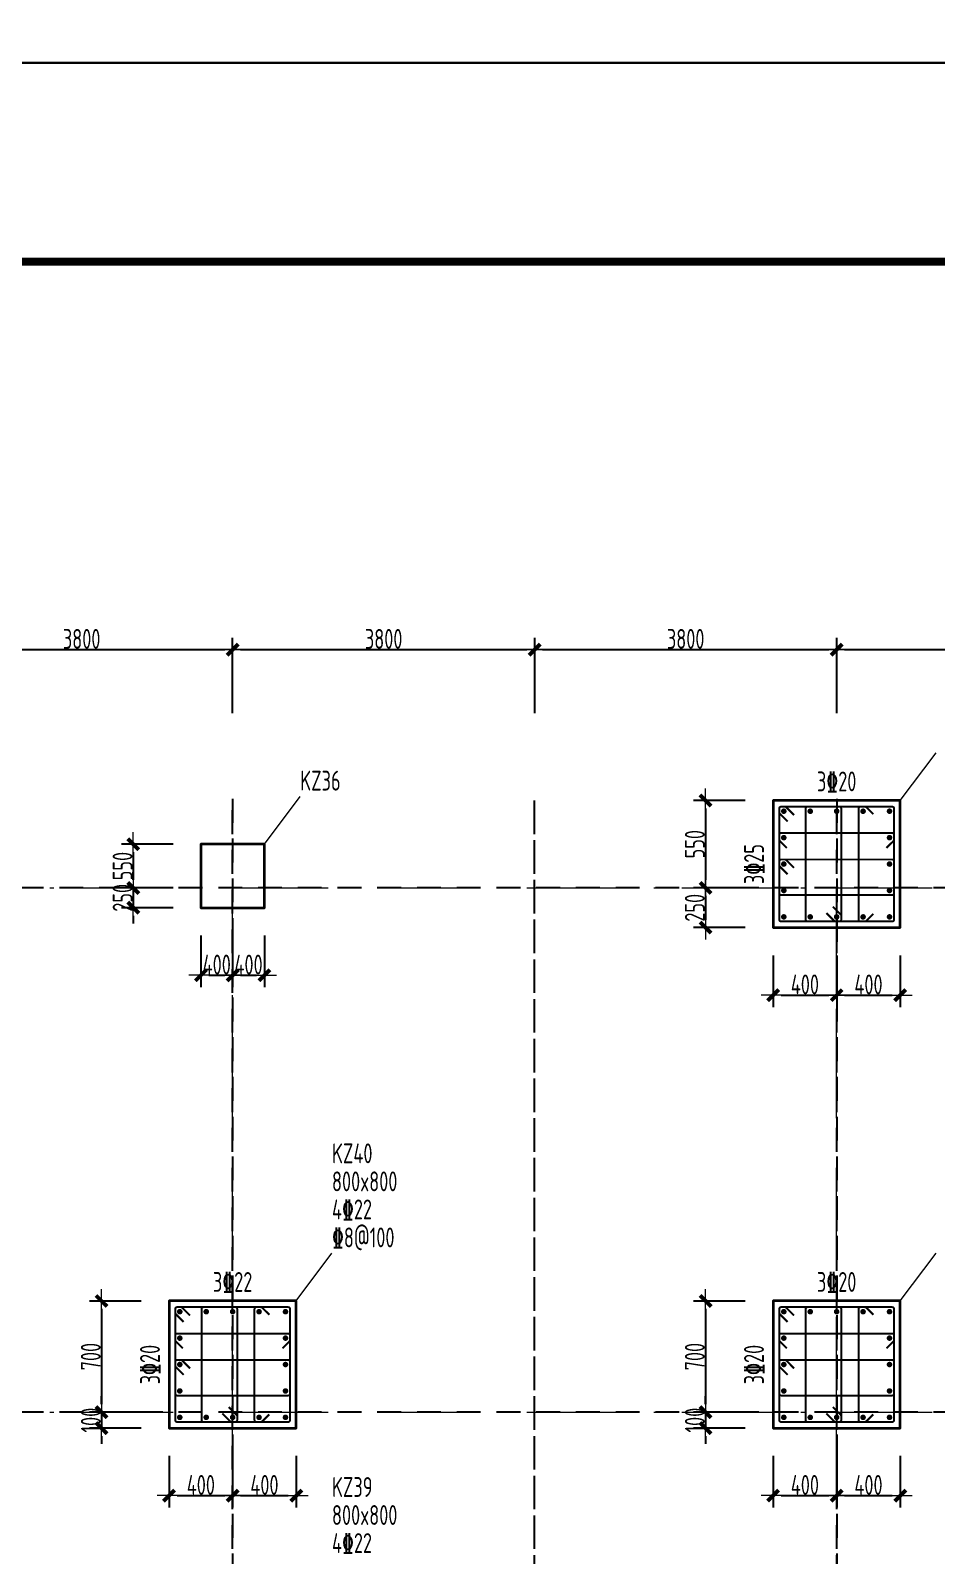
# Model space of a CAD drawing. Header units: millimetres. Extents: x 539196 to 807275, y 431843 to 1156631.
# Drawn here: x 632325 to 643724, y 665355 to 684552 of the extents above; entities that cross this region are included whole.
import ezdxf
from ezdxf.enums import TextEntityAlignment as Align

# ---------------------------------------------------------------- set-up
doc = ezdxf.new("R2010")
doc.units = ezdxf.units.MM
doc.header["$MEASUREMENT"] = 0
for name, pattern in [('DOTE', [2.42, 2, -0.2, 0.02, -0.2]), ('点划线', [1850, 1200, -300, 50, -300]), ('虚线', [500, 300, -200])]:
    doc.linetypes.add(name, pattern=pattern)
doc.layers.add('DOTE', color=1, linetype='DOTE')
doc.layers.add('PUB_TITLE', color=4, linetype='Continuous')
for name, color, linetype, lineweight in [('柱原位标注', 7, 'Continuous', 18), ('柱尺寸标注', 3, 'Continuous', 18), ('柱标注引线', 2, 'Continuous', 18), ('柱箍筋', 1, 'Continuous', 25), ('柱纵筋', 1, 'Continuous', 70), ('柱集中标注', 2, 'Continuous', 18), ('砼柱', 2, 'Continuous', 35), ('网格', 9, '点划线', 18), ('轴线标注', 3, 'Continuous', 18)]:
    doc.layers.add(name, color=color, linetype=linetype, lineweight=lineweight)
doc.styles.add('样式 1_yjk', font='yjkeng.shx', dxfattribs={"width": 0.7, "bigfont": 'yjkchn.shx'})
doc.dimstyles.new('盈建科结构_yjk', dxfattribs={"dimscale": 100, "dimtxt": 2.5, "dimasz": 1, "dimexe": 1.5, "dimexo": 0.625, "dimgap": 0.1, "dimtad": 1, "dimdec": 0, "dimrnd": 1, "dimzin": 0, "dimdsep": 46, "dimtxsty": '样式 1_yjk', "dimblk": '_yjkbk', "dimblk1": 'ARCHTICK', "dimblk2": 'ARCHTICK', "dimcen": 0.09, "dimadec": 0, "dimazin": 0, "dimtfac": 1, "dimtdec": 4, "dimtix": 1, "dimtmove": 2, "dimatfit": 3, "dimfxl": 0, "dimtolj": 1, "dimtzin": 0, "dimarcsym": 0})

# ---------------------------------------------------------------- blocks, each defined once
blk = doc.blocks.new('_yjkbk')
blk.add_line((-1, 0), (1.5, 0))
blk.add_lwpolyline([(-0.7, -0.7, 0.5, 0.5, 0), (0.7, 0.7, 0.5, 0.5, 0)], format="xyseb")
blk = doc.blocks.new('*D2214')
at = {"layer": 'Defpoints', "color": 0}
for p in [(634068, 666959), (634868, 666959), (634868, 666109)]:
    blk.add_point(p, dxfattribs=at)
at = {"layer": '柱尺寸标注', "color": 0, "lineweight": -2}
for p, q in [((634068, 666609), (634068, 665959)), ((634868, 666609), (634868, 665959)), ((634168, 666109), (634768, 666109))]:
    blk.add_line(p, q, dxfattribs=at)
at = {"layer": '柱尺寸标注', "color": 0, "lineweight": -2, "xscale": 100, "yscale": 100, "zscale": 100, "rotation": 180}
blk.add_blockref('_yjkbk', (634068, 666109), dxfattribs=at)
at = {"layer": '柱尺寸标注', "color": 0, "lineweight": -2, "xscale": 100, "yscale": 100, "zscale": 100}
blk.add_blockref('_yjkbk', (634868, 666109), dxfattribs=at)
at = {"layer": '柱尺寸标注', "color": 0, "insert": (634468, 666244), "char_height": 250, "attachment_point": 5, "style": '样式 1_yjk'}
blk.add_mtext('\\A1;400', dxfattribs=at)
blk = doc.blocks.new('_ARCHTICK')
at = {"color": 0, "linetype": 'ByBlock', "const_width": 0.15}
blk.add_lwpolyline([(-0.5, -0.5), (0.5, 0.5)], dxfattribs=at)
blk = doc.blocks.new('*D2215')
at = {"layer": 'Defpoints', "color": 0}
for p in [(634868, 666959), (635668, 666959), (635668, 666109)]:
    blk.add_point(p, dxfattribs=at)
at = {"layer": '柱尺寸标注', "color": 0, "lineweight": -2}
for p, q in [((634868, 666609), (634868, 665959)), ((635668, 666609), (635668, 665959)), ((634968, 666109), (635568, 666109))]:
    blk.add_line(p, q, dxfattribs=at)
at = {"layer": '柱尺寸标注', "color": 0, "lineweight": -2, "xscale": 100, "yscale": 100, "zscale": 100, "rotation": 180}
blk.add_blockref('_yjkbk', (634868, 666109), dxfattribs=at)
at = {"layer": '柱尺寸标注', "color": 0, "lineweight": -2, "xscale": 100, "yscale": 100, "zscale": 100}
blk.add_blockref('_yjkbk', (635668, 666109), dxfattribs=at)
at = {"layer": '柱尺寸标注', "color": 0, "insert": (635268, 666244), "char_height": 250, "attachment_point": 5, "style": '样式 1_yjk'}
blk.add_mtext('\\A1;400', dxfattribs=at)
blk = doc.blocks.new('*D2216')
at = {"layer": 'Defpoints', "color": 0}
for p in [(634068, 668559), (633218, 667159), (634068, 667159)]:
    blk.add_point(p, dxfattribs=at)
at = {"layer": '柱尺寸标注', "color": 0, "lineweight": -2}
for p, q in [((633718, 668559), (633068, 668559)), ((633218, 668459), (633218, 667259)), ((633718, 667159), (633068, 667159))]:
    blk.add_line(p, q, dxfattribs=at)
at = {"layer": '柱尺寸标注', "color": 0, "lineweight": -2, "xscale": 100, "yscale": 100, "zscale": 100}
for p, rotation in [((633218, 668559), 90), ((633218, 667159), 270)]:
    blk.add_blockref('_yjkbk', p, dxfattribs=dict(at, rotation=rotation))
at = {"layer": '柱尺寸标注', "color": 0, "insert": (633083, 667859), "char_height": 250, "attachment_point": 5, "rotation": 90, "style": '样式 1_yjk'}
blk.add_mtext('\\A1;700', dxfattribs=at)
blk = doc.blocks.new('*D2217')
at = {"layer": 'Defpoints', "color": 0}
for p in [(634068, 667159), (633218, 666959), (634068, 666959)]:
    blk.add_point(p, dxfattribs=at)
at = {"layer": '柱尺寸标注', "color": 0, "lineweight": -2}
for p, q in [((633218, 667259), (633218, 667359)), ((633718, 667159), (633068, 667159)), ((633218, 667159), (633218, 666959)), ((633718, 666959), (633068, 666959)), ((633218, 666859), (633218, 666759))]:
    blk.add_line(p, q, dxfattribs=at)
at = {"layer": '柱尺寸标注', "color": 0, "lineweight": -2, "xscale": 100, "yscale": 100, "zscale": 100}
for p, rotation in [((633218, 667159), 270), ((633218, 666959), 90)]:
    blk.add_blockref('_yjkbk', p, dxfattribs=dict(at, rotation=rotation))
at = {"layer": '柱尺寸标注', "color": 0, "insert": (633083, 667059), "char_height": 250, "attachment_point": 5, "rotation": 90, "style": '样式 1_yjk'}
blk.add_mtext('\\A1;100', dxfattribs=at)
blk = doc.blocks.new('*D2218')
at = {"layer": 'Defpoints', "color": 0}
for p in [(634468, 673509), (634868, 673509), (634868, 672659)]:
    blk.add_point(p, dxfattribs=at)
at = {"layer": '柱尺寸标注', "color": 0, "lineweight": -2}
for p, q in [((634468, 673159), (634468, 672509)), ((634868, 673159), (634868, 672509)), ((634568, 672659), (634768, 672659))]:
    blk.add_line(p, q, dxfattribs=at)
at = {"layer": '柱尺寸标注', "color": 0, "lineweight": -2, "xscale": 100, "yscale": 100, "zscale": 100, "rotation": 180}
blk.add_blockref('_yjkbk', (634468, 672659), dxfattribs=at)
at = {"layer": '柱尺寸标注', "color": 0, "lineweight": -2, "xscale": 100, "yscale": 100, "zscale": 100}
blk.add_blockref('_yjkbk', (634868, 672659), dxfattribs=at)
at = {"layer": '柱尺寸标注', "color": 0, "insert": (634668, 672794), "char_height": 250, "attachment_point": 5, "style": '样式 1_yjk'}
blk.add_mtext('\\A1;400', dxfattribs=at)
blk = doc.blocks.new('*D2219')
at = {"layer": 'Defpoints', "color": 0}
for p in [(634868, 673509), (635268, 673509), (635268, 672659)]:
    blk.add_point(p, dxfattribs=at)
at = {"layer": '柱尺寸标注', "color": 0, "lineweight": -2}
for p, q in [((634868, 673159), (634868, 672509)), ((635268, 673159), (635268, 672509)), ((634968, 672659), (635168, 672659))]:
    blk.add_line(p, q, dxfattribs=at)
at = {"layer": '柱尺寸标注', "color": 0, "lineweight": -2, "xscale": 100, "yscale": 100, "zscale": 100, "rotation": 180}
blk.add_blockref('_yjkbk', (634868, 672659), dxfattribs=at)
at = {"layer": '柱尺寸标注', "color": 0, "lineweight": -2, "xscale": 100, "yscale": 100, "zscale": 100}
blk.add_blockref('_yjkbk', (635268, 672659), dxfattribs=at)
at = {"layer": '柱尺寸标注', "color": 0, "insert": (635068, 672794), "char_height": 250, "attachment_point": 5, "style": '样式 1_yjk'}
blk.add_mtext('\\A1;400', dxfattribs=at)
blk = doc.blocks.new('*D2220')
at = {"layer": 'Defpoints', "color": 0}
for p in [(634468, 674309), (633618, 673759), (634468, 673759)]:
    blk.add_point(p, dxfattribs=at)
at = {"layer": '柱尺寸标注', "color": 0, "lineweight": -2}
for p, q in [((634118, 674309), (633468, 674309)), ((633618, 674209), (633618, 673859)), ((634118, 673759), (633468, 673759))]:
    blk.add_line(p, q, dxfattribs=at)
at = {"layer": '柱尺寸标注', "color": 0, "lineweight": -2, "xscale": 100, "yscale": 100, "zscale": 100}
for p, rotation in [((633618, 674309), 90), ((633618, 673759), 270)]:
    blk.add_blockref('_yjkbk', p, dxfattribs=dict(at, rotation=rotation))
at = {"layer": '柱尺寸标注', "color": 0, "insert": (633483, 674034), "char_height": 250, "attachment_point": 5, "rotation": 90, "style": '样式 1_yjk'}
blk.add_mtext('\\A1;550', dxfattribs=at)
blk = doc.blocks.new('*D2221')
at = {"layer": 'Defpoints', "color": 0}
for p in [(634468, 673759), (633618, 673509), (634468, 673509)]:
    blk.add_point(p, dxfattribs=at)
at = {"layer": '柱尺寸标注', "color": 0, "lineweight": -2}
for p, q in [((633618, 673859), (633618, 673959)), ((634118, 673759), (633468, 673759)), ((633618, 673759), (633618, 673509)), ((634118, 673509), (633468, 673509)), ((633618, 673409), (633618, 673309))]:
    blk.add_line(p, q, dxfattribs=at)
at = {"layer": '柱尺寸标注', "color": 0, "lineweight": -2, "xscale": 100, "yscale": 100, "zscale": 100}
for p, rotation in [((633618, 673759), 270), ((633618, 673509), 90)]:
    blk.add_blockref('_yjkbk', p, dxfattribs=dict(at, rotation=rotation))
at = {"layer": '柱尺寸标注', "color": 0, "insert": (633483, 673634), "char_height": 250, "attachment_point": 5, "rotation": 90, "style": '样式 1_yjk'}
blk.add_mtext('\\A1;250', dxfattribs=at)
blk = doc.blocks.new('*D2230')
at = {"layer": 'Defpoints', "color": 0}
for p in [(641668, 666959), (642468, 666959), (642468, 666109)]:
    blk.add_point(p, dxfattribs=at)
at = {"layer": '柱尺寸标注', "color": 0, "lineweight": -2}
for p, q in [((641668, 666609), (641668, 665959)), ((642468, 666609), (642468, 665959)), ((641768, 666109), (642368, 666109))]:
    blk.add_line(p, q, dxfattribs=at)
at = {"layer": '柱尺寸标注', "color": 0, "lineweight": -2, "xscale": 100, "yscale": 100, "zscale": 100, "rotation": 180}
blk.add_blockref('_yjkbk', (641668, 666109), dxfattribs=at)
at = {"layer": '柱尺寸标注', "color": 0, "lineweight": -2, "xscale": 100, "yscale": 100, "zscale": 100}
blk.add_blockref('_yjkbk', (642468, 666109), dxfattribs=at)
at = {"layer": '柱尺寸标注', "color": 0, "insert": (642068, 666244), "char_height": 250, "attachment_point": 5, "style": '样式 1_yjk'}
blk.add_mtext('\\A1;400', dxfattribs=at)
blk = doc.blocks.new('*D2231')
at = {"layer": 'Defpoints', "color": 0}
for p in [(642468, 666959), (643268, 666959), (643268, 666109)]:
    blk.add_point(p, dxfattribs=at)
at = {"layer": '柱尺寸标注', "color": 0, "lineweight": -2}
for p, q in [((642468, 666609), (642468, 665959)), ((643268, 666609), (643268, 665959)), ((642568, 666109), (643168, 666109))]:
    blk.add_line(p, q, dxfattribs=at)
at = {"layer": '柱尺寸标注', "color": 0, "lineweight": -2, "xscale": 100, "yscale": 100, "zscale": 100, "rotation": 180}
blk.add_blockref('_yjkbk', (642468, 666109), dxfattribs=at)
at = {"layer": '柱尺寸标注', "color": 0, "lineweight": -2, "xscale": 100, "yscale": 100, "zscale": 100}
blk.add_blockref('_yjkbk', (643268, 666109), dxfattribs=at)
at = {"layer": '柱尺寸标注', "color": 0, "insert": (642868, 666244), "char_height": 250, "attachment_point": 5, "style": '样式 1_yjk'}
blk.add_mtext('\\A1;400', dxfattribs=at)
blk = doc.blocks.new('*D2232')
at = {"layer": 'Defpoints', "color": 0}
for p in [(641668, 668559), (640818, 667159), (641668, 667159)]:
    blk.add_point(p, dxfattribs=at)
at = {"layer": '柱尺寸标注', "color": 0, "lineweight": -2}
for p, q in [((641318, 668559), (640668, 668559)), ((640818, 668459), (640818, 667259)), ((641318, 667159), (640668, 667159))]:
    blk.add_line(p, q, dxfattribs=at)
at = {"layer": '柱尺寸标注', "color": 0, "lineweight": -2, "xscale": 100, "yscale": 100, "zscale": 100}
for p, rotation in [((640818, 668559), 90), ((640818, 667159), 270)]:
    blk.add_blockref('_yjkbk', p, dxfattribs=dict(at, rotation=rotation))
at = {"layer": '柱尺寸标注', "color": 0, "insert": (640683, 667859), "char_height": 250, "attachment_point": 5, "rotation": 90, "style": '样式 1_yjk'}
blk.add_mtext('\\A1;700', dxfattribs=at)
blk = doc.blocks.new('*D2233')
at = {"layer": 'Defpoints', "color": 0}
for p in [(641668, 667159), (640818, 666959), (641668, 666959)]:
    blk.add_point(p, dxfattribs=at)
at = {"layer": '柱尺寸标注', "color": 0, "lineweight": -2}
for p, q in [((640818, 667259), (640818, 667359)), ((641318, 667159), (640668, 667159)), ((640818, 667159), (640818, 666959)), ((641318, 666959), (640668, 666959)), ((640818, 666859), (640818, 666759))]:
    blk.add_line(p, q, dxfattribs=at)
at = {"layer": '柱尺寸标注', "color": 0, "lineweight": -2, "xscale": 100, "yscale": 100, "zscale": 100}
for p, rotation in [((640818, 667159), 270), ((640818, 666959), 90)]:
    blk.add_blockref('_yjkbk', p, dxfattribs=dict(at, rotation=rotation))
at = {"layer": '柱尺寸标注', "color": 0, "insert": (640683, 667059), "char_height": 250, "attachment_point": 5, "rotation": 90, "style": '样式 1_yjk'}
blk.add_mtext('\\A1;100', dxfattribs=at)
blk = doc.blocks.new('*D2234')
at = {"layer": 'Defpoints', "color": 0}
for p in [(641668, 673259), (642468, 673259), (642468, 672409)]:
    blk.add_point(p, dxfattribs=at)
at = {"layer": '柱尺寸标注', "color": 0, "lineweight": -2}
for p, q in [((641668, 672909), (641668, 672259)), ((642468, 672909), (642468, 672259)), ((641768, 672409), (642368, 672409))]:
    blk.add_line(p, q, dxfattribs=at)
at = {"layer": '柱尺寸标注', "color": 0, "lineweight": -2, "xscale": 100, "yscale": 100, "zscale": 100, "rotation": 180}
blk.add_blockref('_yjkbk', (641668, 672409), dxfattribs=at)
at = {"layer": '柱尺寸标注', "color": 0, "lineweight": -2, "xscale": 100, "yscale": 100, "zscale": 100}
blk.add_blockref('_yjkbk', (642468, 672409), dxfattribs=at)
at = {"layer": '柱尺寸标注', "color": 0, "insert": (642068, 672544), "char_height": 250, "attachment_point": 5, "style": '样式 1_yjk'}
blk.add_mtext('\\A1;400', dxfattribs=at)
blk = doc.blocks.new('*D2235')
at = {"layer": 'Defpoints', "color": 0}
for p in [(642468, 673259), (643268, 673259), (643268, 672409)]:
    blk.add_point(p, dxfattribs=at)
at = {"layer": '柱尺寸标注', "color": 0, "lineweight": -2}
for p, q in [((642468, 672909), (642468, 672259)), ((643268, 672909), (643268, 672259)), ((642568, 672409), (643168, 672409))]:
    blk.add_line(p, q, dxfattribs=at)
at = {"layer": '柱尺寸标注', "color": 0, "lineweight": -2, "xscale": 100, "yscale": 100, "zscale": 100, "rotation": 180}
blk.add_blockref('_yjkbk', (642468, 672409), dxfattribs=at)
at = {"layer": '柱尺寸标注', "color": 0, "lineweight": -2, "xscale": 100, "yscale": 100, "zscale": 100}
blk.add_blockref('_yjkbk', (643268, 672409), dxfattribs=at)
at = {"layer": '柱尺寸标注', "color": 0, "insert": (642868, 672544), "char_height": 250, "attachment_point": 5, "style": '样式 1_yjk'}
blk.add_mtext('\\A1;400', dxfattribs=at)
blk = doc.blocks.new('*D2236')
at = {"layer": 'Defpoints', "color": 0}
for p in [(641668, 674859), (640818, 673759), (641668, 673759)]:
    blk.add_point(p, dxfattribs=at)
at = {"layer": '柱尺寸标注', "color": 0, "lineweight": -2}
for p, q in [((641318, 674859), (640668, 674859)), ((640818, 674759), (640818, 673859)), ((641318, 673759), (640668, 673759))]:
    blk.add_line(p, q, dxfattribs=at)
at = {"layer": '柱尺寸标注', "color": 0, "lineweight": -2, "xscale": 100, "yscale": 100, "zscale": 100}
for p, rotation in [((640818, 674859), 90), ((640818, 673759), 270)]:
    blk.add_blockref('_yjkbk', p, dxfattribs=dict(at, rotation=rotation))
at = {"layer": '柱尺寸标注', "color": 0, "insert": (640683, 674309), "char_height": 250, "attachment_point": 5, "rotation": 90, "style": '样式 1_yjk'}
blk.add_mtext('\\A1;550', dxfattribs=at)
blk = doc.blocks.new('*D2237')
at = {"layer": 'Defpoints', "color": 0}
for p in [(641668, 673759), (640818, 673259), (641668, 673259)]:
    blk.add_point(p, dxfattribs=at)
at = {"layer": '柱尺寸标注', "color": 0, "lineweight": -2}
for p, q in [((641318, 673759), (640668, 673759)), ((640818, 673659), (640818, 673359)), ((641318, 673259), (640668, 673259))]:
    blk.add_line(p, q, dxfattribs=at)
at = {"layer": '柱尺寸标注', "color": 0, "lineweight": -2, "xscale": 100, "yscale": 100, "zscale": 100}
for p, rotation in [((640818, 673759), 90), ((640818, 673259), 270)]:
    blk.add_blockref('_yjkbk', p, dxfattribs=dict(at, rotation=rotation))
at = {"layer": '柱尺寸标注', "color": 0, "insert": (640683, 673509), "char_height": 250, "attachment_point": 5, "rotation": 90, "style": '样式 1_yjk'}
blk.add_mtext('\\A1;250', dxfattribs=at)
blk = doc.blocks.new('*D2385')
at = {"layer": 'Defpoints', "color": 0}
for p in [(634868, 676759), (631068, 673759), (634868, 673759)]:
    blk.add_point(p, dxfattribs=at)
at = {"layer": '轴线标注', "color": 0, "lineweight": -2}
for p, q in [((631068, 675959), (631068, 676909)), ((634868, 675959), (634868, 676909)), ((631168, 676759), (634768, 676759))]:
    blk.add_line(p, q, dxfattribs=at)
at = {"layer": '轴线标注', "color": 0, "lineweight": -2, "xscale": 100, "yscale": 100, "zscale": 100, "rotation": 180}
blk.add_blockref('_yjkbk', (631068, 676759), dxfattribs=at)
at = {"layer": '轴线标注', "color": 0, "lineweight": -2, "xscale": 100, "yscale": 100, "zscale": 100}
blk.add_blockref('_yjkbk', (634868, 676759), dxfattribs=at)
at = {"layer": '轴线标注', "color": 0, "insert": (632968, 676894), "char_height": 250, "attachment_point": 5, "style": '样式 1_yjk'}
blk.add_mtext('\\A1;3800', dxfattribs=at)
blk = doc.blocks.new('*D2387')
at = {"layer": 'Defpoints', "color": 0}
for p in [(638668, 676759), (634868, 673759), (638668, 673759)]:
    blk.add_point(p, dxfattribs=at)
at = {"layer": '轴线标注', "color": 0, "lineweight": -2}
for p, q in [((634868, 675959), (634868, 676909)), ((638668, 675959), (638668, 676909)), ((634968, 676759), (638568, 676759))]:
    blk.add_line(p, q, dxfattribs=at)
at = {"layer": '轴线标注', "color": 0, "lineweight": -2, "xscale": 100, "yscale": 100, "zscale": 100, "rotation": 180}
blk.add_blockref('_yjkbk', (634868, 676759), dxfattribs=at)
at = {"layer": '轴线标注', "color": 0, "lineweight": -2, "xscale": 100, "yscale": 100, "zscale": 100}
blk.add_blockref('_yjkbk', (638668, 676759), dxfattribs=at)
at = {"layer": '轴线标注', "color": 0, "insert": (636768, 676894), "char_height": 250, "attachment_point": 5, "style": '样式 1_yjk'}
blk.add_mtext('\\A1;3800', dxfattribs=at)
blk = doc.blocks.new('*D2389')
at = {"layer": 'Defpoints', "color": 0}
for p in [(642468, 676759), (638668, 673759), (642468, 673759)]:
    blk.add_point(p, dxfattribs=at)
at = {"layer": '轴线标注', "color": 0, "lineweight": -2}
for p, q in [((638668, 675959), (638668, 676909)), ((642468, 675959), (642468, 676909)), ((638768, 676759), (642368, 676759))]:
    blk.add_line(p, q, dxfattribs=at)
at = {"layer": '轴线标注', "color": 0, "lineweight": -2, "xscale": 100, "yscale": 100, "zscale": 100, "rotation": 180}
blk.add_blockref('_yjkbk', (638668, 676759), dxfattribs=at)
at = {"layer": '轴线标注', "color": 0, "lineweight": -2, "xscale": 100, "yscale": 100, "zscale": 100}
blk.add_blockref('_yjkbk', (642468, 676759), dxfattribs=at)
at = {"layer": '轴线标注', "color": 0, "insert": (640568, 676894), "char_height": 250, "attachment_point": 5, "style": '样式 1_yjk'}
blk.add_mtext('\\A1;3800', dxfattribs=at)
blk = doc.blocks.new('*D2391')
at = {"layer": 'Defpoints', "color": 0}
for p in [(646268, 676759), (642468, 673759), (646268, 673759)]:
    blk.add_point(p, dxfattribs=at)
at = {"layer": '轴线标注', "color": 0, "lineweight": -2}
for p, q in [((642468, 675959), (642468, 676909)), ((646268, 675959), (646268, 676909)), ((642568, 676759), (646168, 676759))]:
    blk.add_line(p, q, dxfattribs=at)
at = {"layer": '轴线标注', "color": 0, "lineweight": -2, "xscale": 100, "yscale": 100, "zscale": 100, "rotation": 180}
blk.add_blockref('_yjkbk', (642468, 676759), dxfattribs=at)
at = {"layer": '轴线标注', "color": 0, "lineweight": -2, "xscale": 100, "yscale": 100, "zscale": 100}
blk.add_blockref('_yjkbk', (646268, 676759), dxfattribs=at)
at = {"layer": '轴线标注', "color": 0, "insert": (644368, 676894), "char_height": 250, "attachment_point": 5, "style": '样式 1_yjk'}
blk.add_mtext('\\A1;3800', dxfattribs=at)
blk = doc.blocks.new('jzzw')
at = {"layer": 'DOTE', "color": 1, "linetype": '虚线'}
for p, q in [((936386, 872027), (936386, 890469)), ((936386, 890469), (936386, 834829)), ((940186, 852149), (940186, 890469)), ((940186, 872027), (940186, 890469)), ((943986, 872027), (943986, 890469)), ((943986, 890469), (943986, 834829)), ((952506, 889349), (912186, 889349)), ((952506, 889349), (912186, 889349)), ((952506, 889349), (912186, 889349)), ((952506, 889349), (912186, 889349)), ((952506, 882749), (911886, 882749))]:
    blk.add_line(p, q, dxfattribs=at)

msp = doc.modelspace()

# ---------------------------------------------------------------- linework, layer by layer
at = {"layer": 'PUB_TITLE'}
for points in [[(603402.6, 684143), (662802.6, 684143), (662802.6, 768243), (603402.6, 768243)], [(603402.6, 600043), (662802.6, 600043), (662802.6, 684143), (603402.6, 684143)]]:
    msp.add_lwpolyline(points, close=True, dxfattribs=at)
at = {"layer": 'PUB_TITLE', "const_width": 100}
msp.add_lwpolyline([(604402.6, 601043), (661802.6, 601043), (661802.6, 681643), (604402.6, 681643)], close=True, dxfattribs=at)
at = {"layer": '柱标注引线'}
for p, q in [((643267.6, 674859.2), (643717.6, 675459.2)), ((635267.6, 674309.2), (635717.6, 674909.2)), ((635667.6, 668559.2), (636117.6, 669159.2)), ((643267.6, 668559.2), (643717.6, 669159.2))]:
    msp.add_line(p, q, dxfattribs=at)
at = {"layer": '柱箍筋', "const_width": 25}
for points in [[(641931.6, 674676.5), (641833.4, 674774.8, 0.1989124), (641816.6, 674781.7), (641768.8, 674781.7, 0.4142136), (641745.1, 674758), (641745.1, 673360.5, 0.4142136), (641768.8, 673336.7), (643166.3, 673336.7, 0.4142136), (643190.1, 673360.5), (643190.1, 674758, 0.4142136), (643166.3, 674781.7), (641768.8, 674781.7, 0.4142136), (641745.1, 674758), (641745.1, 674710.2, 0.1989124), (641752, 674693.5), (641850.3, 674595.2)], [(642338.5, 673442), (642436.8, 673343.7, 0.1989124), (642453.6, 673336.7), (642501.3, 673336.7, 0.4142136), (642525.1, 673360.5), (642525.1, 674758, 0.4142136), (642501.3, 674781.7), (642101.3, 674781.7, 0.4142136), (642077.6, 674758), (642077.6, 673360.5, 0.4142136), (642101.3, 673336.7), (642501.3, 673336.7, 0.4142136), (642525.1, 673360.5), (642525.1, 673408.2, 0.1989124), (642518.1, 673425), (642419.9, 673523.3)], [(642929.1, 673432.1), (642840.7, 673343.7, -0.131362), (642814.1, 673336.7), (642766.3, 673336.7, -0.4142136), (642742.6, 673360.5), (642742.6, 674758, -0.4142136), (642766.3, 674781.7), (642814.1, 674781.7, -0.131362), (642840.7, 674774.8), (642929.1, 674686.4)], [(641840.4, 674262.7), (641752, 674351.1, -0.131362), (641745.1, 674377.7), (641745.1, 674425.5, -0.4142136), (641768.8, 674449.2), (643166.3, 674449.2, -0.4142136), (643190.1, 674425.5), (643190.1, 674377.7, -0.131362), (643183.1, 674351.1), (643094.7, 674262.7)], [(641850.3, 673930.2), (641752, 674028.5, -0.1989124), (641745.1, 674045.2), (641745.1, 674093, -0.4142136), (641768.8, 674116.7), (643166.3, 674116.7, -0.4142136), (643190.1, 674093), (643190.1, 673693, -0.4142136), (643166.3, 673669.2), (641768.8, 673669.2, -0.4142136), (641745.1, 673693), (641745.1, 674093, -0.4142136), (641768.8, 674116.7), (641816.6, 674116.7, -0.1989124), (641833.4, 674109.8), (641931.6, 674011.5)], [(634331.6, 668376.5), (634233.4, 668474.8, 0.1989124), (634216.6, 668481.7), (634168.8, 668481.7, 0.4142136), (634145.1, 668458), (634145.1, 667060.5, 0.4142136), (634168.8, 667036.7), (635566.3, 667036.7, 0.4142136), (635590.1, 667060.5), (635590.1, 668458, 0.4142136), (635566.3, 668481.7), (634168.8, 668481.7, 0.4142136), (634145.1, 668458), (634145.1, 668410.2, 0.1989124), (634152, 668393.5), (634250.3, 668295.2)], [(634738.5, 667142), (634836.8, 667043.7, 0.1989124), (634853.6, 667036.7), (634901.3, 667036.7, 0.4142136), (634925.1, 667060.5), (634925.1, 668458, 0.4142136), (634901.3, 668481.7), (634501.3, 668481.7, 0.4142136), (634477.6, 668458), (634477.6, 667060.5, 0.4142136), (634501.3, 667036.7), (634901.3, 667036.7, 0.4142136), (634925.1, 667060.5), (634925.1, 667108.2, 0.1989124), (634918.1, 667125), (634819.9, 667223.3)], [(635329.1, 667132.1), (635240.7, 667043.7, -0.131362), (635214.1, 667036.7), (635166.3, 667036.7, -0.4142136), (635142.6, 667060.5), (635142.6, 668458, -0.4142136), (635166.3, 668481.7), (635214.1, 668481.7, -0.131362), (635240.7, 668474.8), (635329.1, 668386.4)], [(641931.6, 668376.5), (641833.4, 668474.8, 0.1989124), (641816.6, 668481.7), (641768.8, 668481.7, 0.4142136), (641745.1, 668458), (641745.1, 667060.5, 0.4142136), (641768.8, 667036.7), (643166.3, 667036.7, 0.4142136), (643190.1, 667060.5), (643190.1, 668458, 0.4142136), (643166.3, 668481.7), (641768.8, 668481.7, 0.4142136), (641745.1, 668458), (641745.1, 668410.2, 0.1989124), (641752, 668393.5), (641850.3, 668295.2)], [(642338.5, 667142), (642436.8, 667043.7, 0.1989124), (642453.6, 667036.7), (642501.3, 667036.7, 0.4142136), (642525.1, 667060.5), (642525.1, 668458, 0.4142136), (642501.3, 668481.7), (642101.3, 668481.7, 0.4142136), (642077.6, 668458), (642077.6, 667060.5, 0.4142136), (642101.3, 667036.7), (642501.3, 667036.7, 0.4142136), (642525.1, 667060.5), (642525.1, 667108.2, 0.1989124), (642518.1, 667125), (642419.9, 667223.3)], [(642929.1, 667132.1), (642840.7, 667043.7, -0.131362), (642814.1, 667036.7), (642766.3, 667036.7, -0.4142136), (642742.6, 667060.5), (642742.6, 668458, -0.4142136), (642766.3, 668481.7), (642814.1, 668481.7, -0.131362), (642840.7, 668474.8), (642929.1, 668386.4)], [(634240.4, 667962.7), (634152, 668051.1, -0.131362), (634145.1, 668077.7), (634145.1, 668125.5, -0.4142136), (634168.8, 668149.2), (635566.3, 668149.2, -0.4142136), (635590.1, 668125.5), (635590.1, 668077.7, -0.131362), (635583.1, 668051.1), (635494.7, 667962.7)], [(641840.4, 667962.7), (641752, 668051.1, -0.131362), (641745.1, 668077.7), (641745.1, 668125.5, -0.4142136), (641768.8, 668149.2), (643166.3, 668149.2, -0.4142136), (643190.1, 668125.5), (643190.1, 668077.7, -0.131362), (643183.1, 668051.1), (643094.7, 667962.7)], [(634250.3, 667630.2), (634152, 667728.5, -0.1989124), (634145.1, 667745.2), (634145.1, 667793, -0.4142136), (634168.8, 667816.7), (635566.3, 667816.7, -0.4142136), (635590.1, 667793), (635590.1, 667393, -0.4142136), (635566.3, 667369.2), (634168.8, 667369.2, -0.4142136), (634145.1, 667393), (634145.1, 667793, -0.4142136), (634168.8, 667816.7), (634216.6, 667816.7, -0.1989124), (634233.4, 667809.8), (634331.6, 667711.5)], [(641850.3, 667630.2), (641752, 667728.5, -0.1989124), (641745.1, 667745.2), (641745.1, 667793, -0.4142136), (641768.8, 667816.7), (643166.3, 667816.7, -0.4142136), (643190.1, 667793), (643190.1, 667393, -0.4142136), (643166.3, 667369.2), (641768.8, 667369.2, -0.4142136), (641745.1, 667393), (641745.1, 667793, -0.4142136), (641768.8, 667816.7), (641816.6, 667816.7, -0.1989124), (641833.4, 667809.8), (641931.6, 667711.5)]]:
    msp.add_lwpolyline(points, format="xyb", dxfattribs=at)
at = {"layer": '柱纵筋', "const_width": 35}
for points in [[(641820.1, 674724.2, 1), (641785.1, 674724.2, 1)], [(642152.6, 674724.2, 1), (642117.6, 674724.2, 1)], [(642485.1, 674724.2, 1), (642450.1, 674724.2, 1)], [(642817.6, 674724.2, 1), (642782.6, 674724.2, 1)], [(643150.1, 674724.2, 1), (643115.1, 674724.2, 1)], [(641820.1, 674391.7, 1), (641785.1, 674391.7, 1)], [(643150.1, 674391.7, 1), (643115.1, 674391.7, 1)], [(641820.1, 674059.2, 1), (641785.1, 674059.2, 1)], [(643150.1, 674059.2, 1), (643115.1, 674059.2, 1)], [(641820.1, 673726.7, 1), (641785.1, 673726.7, 1)], [(643150.1, 673726.7, 1), (643115.1, 673726.7, 1)], [(641820.1, 673394.2, 1), (641785.1, 673394.2, 1)], [(642152.6, 673394.2, 1), (642117.6, 673394.2, 1)], [(642485.1, 673394.2, 1), (642450.1, 673394.2, 1)], [(642817.6, 673394.2, 1), (642782.6, 673394.2, 1)], [(643150.1, 673394.2, 1), (643115.1, 673394.2, 1)], [(634220.1, 668424.2, 1), (634185.1, 668424.2, 1)], [(634552.6, 668424.2, 1), (634517.6, 668424.2, 1)], [(634885.1, 668424.2, 1), (634850.1, 668424.2, 1)], [(635217.6, 668424.2, 1), (635182.6, 668424.2, 1)], [(635550.1, 668424.2, 1), (635515.1, 668424.2, 1)], [(641820.1, 668424.2, 1), (641785.1, 668424.2, 1)], [(642152.6, 668424.2, 1), (642117.6, 668424.2, 1)], [(642485.1, 668424.2, 1), (642450.1, 668424.2, 1)], [(642817.6, 668424.2, 1), (642782.6, 668424.2, 1)], [(643150.1, 668424.2, 1), (643115.1, 668424.2, 1)], [(634220.1, 668091.7, 1), (634185.1, 668091.7, 1)], [(635550.1, 668091.7, 1), (635515.1, 668091.7, 1)], [(641820.1, 668091.7, 1), (641785.1, 668091.7, 1)], [(643150.1, 668091.7, 1), (643115.1, 668091.7, 1)], [(634220.1, 667759.2, 1), (634185.1, 667759.2, 1)], [(635550.1, 667759.2, 1), (635515.1, 667759.2, 1)], [(641820.1, 667759.2, 1), (641785.1, 667759.2, 1)], [(643150.1, 667759.2, 1), (643115.1, 667759.2, 1)], [(634220.1, 667426.7, 1), (634185.1, 667426.7, 1)], [(635550.1, 667426.7, 1), (635515.1, 667426.7, 1)], [(641820.1, 667426.7, 1), (641785.1, 667426.7, 1)], [(643150.1, 667426.7, 1), (643115.1, 667426.7, 1)], [(634220.1, 667094.2, 1), (634185.1, 667094.2, 1)], [(634552.6, 667094.2, 1), (634517.6, 667094.2, 1)], [(634885.1, 667094.2, 1), (634850.1, 667094.2, 1)], [(635217.6, 667094.2, 1), (635182.6, 667094.2, 1)], [(635550.1, 667094.2, 1), (635515.1, 667094.2, 1)], [(641820.1, 667094.2, 1), (641785.1, 667094.2, 1)], [(642152.6, 667094.2, 1), (642117.6, 667094.2, 1)], [(642485.1, 667094.2, 1), (642450.1, 667094.2, 1)], [(642817.6, 667094.2, 1), (642782.6, 667094.2, 1)], [(643150.1, 667094.2, 1), (643115.1, 667094.2, 1)]]:
    msp.add_lwpolyline(points, format="xyb", close=True, dxfattribs=at)
at = {"layer": '砼柱'}
for points in [[(643267.6, 674859.2), (641667.6, 674859.2), (641667.6, 673259.2), (643267.6, 673259.2)], [(635267.6, 674309.2), (634467.6, 674309.2), (634467.6, 673509.2), (635267.6, 673509.2)], [(635667.6, 668559.2), (634067.6, 668559.2), (634067.6, 666959.2), (635667.6, 666959.2)], [(643267.6, 668559.2), (641667.6, 668559.2), (641667.6, 666959.2), (643267.6, 666959.2)]]:
    msp.add_lwpolyline(points, close=True, dxfattribs=at)
at = {"layer": '网格'}
for p, q in [((631067.6, 673759.2), (634867.6, 673759.2)), ((634867.6, 667159.2), (634867.6, 673759.2)), ((634867.6, 673759.2), (638667.6, 673759.2)), ((638667.6, 673759.2), (642467.6, 673759.2)), ((642467.6, 667159.2), (642467.6, 673759.2)), ((642467.6, 673759.2), (646267.6, 673759.2)), ((631067.6, 667159.2), (634867.6, 667159.2)), ((634867.6, 664159.2), (634867.6, 667159.2)), ((634867.6, 667159.2), (638667.6, 667159.2)), ((638667.6, 667159.2), (642467.6, 667159.2)), ((642467.6, 664159.2), (642467.6, 667159.2)), ((642467.6, 667159.2), (646267.6, 667159.2))]:
    msp.add_line(p, q, dxfattribs=at)

# ---------------------------------------------------------------- block references
msp.add_blockref('jzzw', (-301518.2, -215589.7))

# ---------------------------------------------------------------- texts
at = {"layer": '柱原位标注', "linetype": 'Continuous', "style": '样式 1_yjk', "width": 0.7}
for s, p in [('3\x8420', (642467.6, 674899.2)), ('3\x8422', (634867.6, 668599.2)), ('3\x8420', (642467.6, 668599.2))]:
    msp.add_text(s, height=250, dxfattribs=at).set_placement(p, align=Align.BOTTOM_CENTER)
for s, p in [('3\x8425', (641627.6, 674059.2)), ('3\x8420', (634027.6, 667759.2)), ('3\x8420', (641627.6, 667759.2))]:
    msp.add_text(s, height=250, rotation=90, dxfattribs=at).set_placement(p, align=Align.BOTTOM_CENTER)
at = {"layer": '柱集中标注', "linetype": 'Continuous', "style": '样式 1_yjk', "width": 0.7}
for s, p in [('KZ36', (635717.6, 674909.2)), ('KZ40', (636117.6, 670217.5)), ('800x800', (636117.6, 669864.7)), ('4\x8422', (636117.6, 669512)), ('\x848@100', (636117.6, 669159.2)), ('KZ39', (636117.6, 666017.5)), ('800x800', (636117.6, 665664.7)), ('4\x8422', (636117.6, 665312))]:
    msp.add_text(s, height=250, dxfattribs=at).set_placement(p, align=Align.BOTTOM_LEFT)

# ---------------------------------------------------------------- dimensions: what is measured, and where the dimension line sits
at = {"layer": '柱尺寸标注'}
for p1, p2, override, picture, middle in [((641667.6, 674859.2), (641667.6, 673759.2), {"dimscale": 100, "dimtxt": 2.5, "dimasz": 1, "dimexe": 1.5, "dimexo": 3.5, "dimgap": 0.1, "dimtad": 1, "dimlfac": 0.5, "dimrnd": 5, "dimdle": 0, "dimfxlon": 0}, '*D2236', (640682.6, 674309.2)), ((634467.6, 674309.2), (634467.6, 673759.2), {"dimscale": 100, "dimtxt": 2.5, "dimasz": 1, "dimexe": 1.5, "dimexo": 3.5, "dimgap": 0.1, "dimtad": 1, "dimlfac": 1, "dimrnd": 5, "dimdle": 0, "dimfxlon": 0}, '*D2220', (633482.6, 674034.2)), ((634467.6, 673759.2), (634467.6, 673509.2), {"dimscale": 100, "dimtxt": 2.5, "dimasz": 1, "dimexe": 1.5, "dimexo": 3.5, "dimgap": 0.1, "dimtad": 1, "dimlfac": 1, "dimrnd": 5, "dimdle": 0, "dimfxlon": 0}, '*D2221', (633482.6, 673634.2)), ((641667.6, 673759.2), (641667.6, 673259.2), {"dimscale": 100, "dimtxt": 2.5, "dimasz": 1, "dimexe": 1.5, "dimexo": 3.5, "dimgap": 0.1, "dimtad": 1, "dimlfac": 0.5, "dimrnd": 5, "dimdle": 0, "dimfxlon": 0}, '*D2237', (640682.6, 673509.2)), ((634467.6, 673509.2), (634867.6, 673509.2), {"dimscale": 100, "dimtxt": 2.5, "dimasz": 1, "dimexe": 1.5, "dimexo": 3.5, "dimgap": 0.1, "dimtad": 1, "dimlfac": 1, "dimrnd": 5, "dimdle": 0, "dimfxlon": 0}, '*D2218', (634667.6, 672794.2)), ((634867.6, 673509.2), (635267.6, 673509.2), {"dimscale": 100, "dimtxt": 2.5, "dimasz": 1, "dimexe": 1.5, "dimexo": 3.5, "dimgap": 0.1, "dimtad": 1, "dimlfac": 1, "dimrnd": 5, "dimdle": 0, "dimfxlon": 0}, '*D2219', (635067.6, 672794.2)), ((641667.6, 673259.2), (642467.6, 673259.2), {"dimscale": 100, "dimtxt": 2.5, "dimasz": 1, "dimexe": 1.5, "dimexo": 3.5, "dimgap": 0.1, "dimtad": 1, "dimlfac": 0.5, "dimrnd": 5, "dimdle": 0, "dimfxlon": 0}, '*D2234', (642067.6, 672544.2)), ((642467.6, 673259.2), (643267.6, 673259.2), {"dimscale": 100, "dimtxt": 2.5, "dimasz": 1, "dimexe": 1.5, "dimexo": 3.5, "dimgap": 0.1, "dimtad": 1, "dimlfac": 0.5, "dimrnd": 5, "dimdle": 0, "dimfxlon": 0}, '*D2235', (642867.6, 672544.2)), ((634067.6, 668559.2), (634067.6, 667159.2), {"dimscale": 100, "dimtxt": 2.5, "dimasz": 1, "dimexe": 1.5, "dimexo": 3.5, "dimgap": 0.1, "dimtad": 1, "dimlfac": 0.5, "dimrnd": 5, "dimdle": 0, "dimfxlon": 0}, '*D2216', (633082.6, 667859.2)), ((641667.6, 668559.2), (641667.6, 667159.2), {"dimscale": 100, "dimtxt": 2.5, "dimasz": 1, "dimexe": 1.5, "dimexo": 3.5, "dimgap": 0.1, "dimtad": 1, "dimlfac": 0.5, "dimrnd": 5, "dimdle": 0, "dimfxlon": 0}, '*D2232', (640682.6, 667859.2)), ((634067.6, 667159.2), (634067.6, 666959.2), {"dimscale": 100, "dimtxt": 2.5, "dimasz": 1, "dimexe": 1.5, "dimexo": 3.5, "dimgap": 0.1, "dimtad": 1, "dimlfac": 0.5, "dimrnd": 5, "dimdle": 0, "dimfxlon": 0}, '*D2217', (633082.6, 667059.2)), ((641667.6, 667159.2), (641667.6, 666959.2), {"dimscale": 100, "dimtxt": 2.5, "dimasz": 1, "dimexe": 1.5, "dimexo": 3.5, "dimgap": 0.1, "dimtad": 1, "dimlfac": 0.5, "dimrnd": 5, "dimdle": 0, "dimfxlon": 0}, '*D2233', (640682.6, 667059.2)), ((634067.6, 666959.2), (634867.6, 666959.2), {"dimscale": 100, "dimtxt": 2.5, "dimasz": 1, "dimexe": 1.5, "dimexo": 3.5, "dimgap": 0.1, "dimtad": 1, "dimlfac": 0.5, "dimrnd": 5, "dimdle": 0, "dimfxlon": 0}, '*D2214', (634467.6, 666244.2)), ((634867.6, 666959.2), (635667.6, 666959.2), {"dimscale": 100, "dimtxt": 2.5, "dimasz": 1, "dimexe": 1.5, "dimexo": 3.5, "dimgap": 0.1, "dimtad": 1, "dimlfac": 0.5, "dimrnd": 5, "dimdle": 0, "dimfxlon": 0}, '*D2215', (635267.6, 666244.2)), ((641667.6, 666959.2), (642467.6, 666959.2), {"dimscale": 100, "dimtxt": 2.5, "dimasz": 1, "dimexe": 1.5, "dimexo": 3.5, "dimgap": 0.1, "dimtad": 1, "dimlfac": 0.5, "dimrnd": 5, "dimdle": 0, "dimfxlon": 0}, '*D2230', (642067.6, 666244.2)), ((642467.6, 666959.2), (643267.6, 666959.2), {"dimscale": 100, "dimtxt": 2.5, "dimasz": 1, "dimexe": 1.5, "dimexo": 3.5, "dimgap": 0.1, "dimtad": 1, "dimlfac": 0.5, "dimrnd": 5, "dimdle": 0, "dimfxlon": 0}, '*D2231', (642867.6, 666244.2))]:
    dim = msp.add_aligned_dim(p1=p1, p2=p2, distance=-850, dimstyle='盈建科结构_yjk', override=override, dxfattribs=at)
    dim.commit()
    dim.dimension.update_dxf_attribs({"geometry": picture, "text_midpoint": middle})
at = {"layer": '轴线标注'}
for p1, p2, picture, middle in [((631067.6, 673759.2), (634867.6, 673759.2), '*D2385', (632967.6, 676894.2)), ((634867.6, 673759.2), (638667.6, 673759.2), '*D2387', (636767.6, 676894.2)), ((638667.6, 673759.2), (642467.6, 673759.2), '*D2389', (640567.6, 676894.2)), ((642467.6, 673759.2), (646267.6, 673759.2), '*D2391', (644367.6, 676894.2))]:
    dim = msp.add_aligned_dim(p1=p1, p2=p2, distance=3000, dimstyle='盈建科结构_yjk', override={"dimscale": 100, "dimtxt": 2.5, "dimasz": 1, "dimexe": 1.5, "dimexo": 22, "dimgap": 0.1, "dimtad": 1, "dimlfac": 1, "dimrnd": 5, "dimdle": 0, "dimfxlon": 0}, dxfattribs=at)
    dim.commit()
    dim.dimension.update_dxf_attribs({"geometry": picture, "text_midpoint": middle})

doc.saveas('drawing.dxf')
